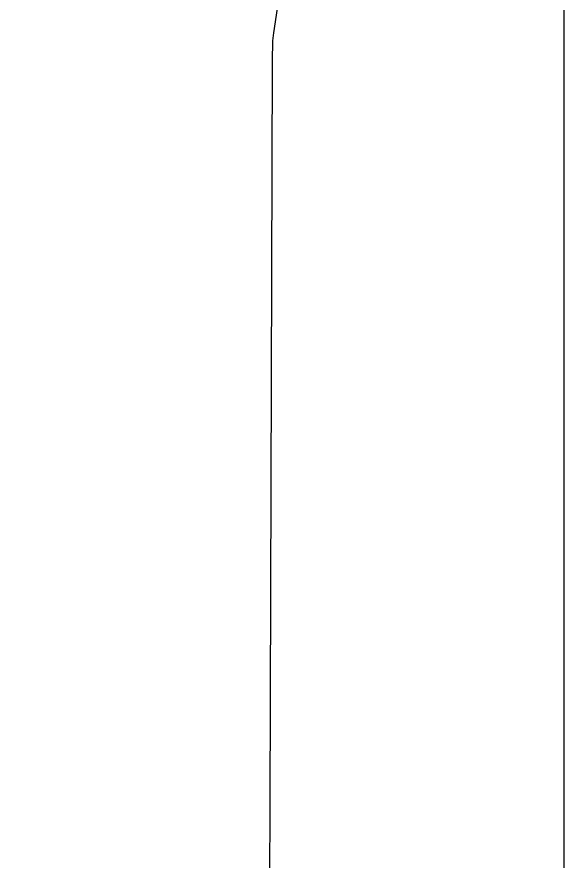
# Model space of a CAD drawing. Header units: inches. Extents: x -706 to 45253, y -3984 to 13819.
# Drawn here: x 37382 to 38537, y 5709 to 7490 of the extents above; entities that cross this region are included whole.
import ezdxf

# ---------------------------------------------------------------- set-up
doc = ezdxf.new("R2010")
doc.units = ezdxf.units.IN
doc.layers.add('BC-BOUNDARY', color=3, linetype='ByLayer')

msp = doc.modelspace()

# ---------------------------------------------------------------- linework, layer by layer
at = {"layer": 'BC-BOUNDARY'}
for p, q in [((37931.24, 7507.31), (37923.86, 7456.34)), ((37931.24, 7507.31), (37923.86, 7456.34)), ((37923.86, 7456.34), (37922.03, 7439.53)), ((37923.86, 7456.34), (37922.03, 7439.53)), ((37922.03, 7439.53), (37921.25, 7396.13)), ((37922.03, 7439.53), (37921.25, 7396.13)), ((37921.25, 7396.13), (37915.79, 5829.38)), ((37915.79, 5829.38), (37912.36, 4829.18))]:
    msp.add_line(p, q, dxfattribs=at)
at = {"layer": 'Defpoints'}
msp.add_lwpolyline([(35103.07, 9335.67), (35103.07, 4631.15), (38537.1, 4631.15), (38537.1, 9335.67)], close=True, dxfattribs=at)

doc.saveas('drawing.dxf')
